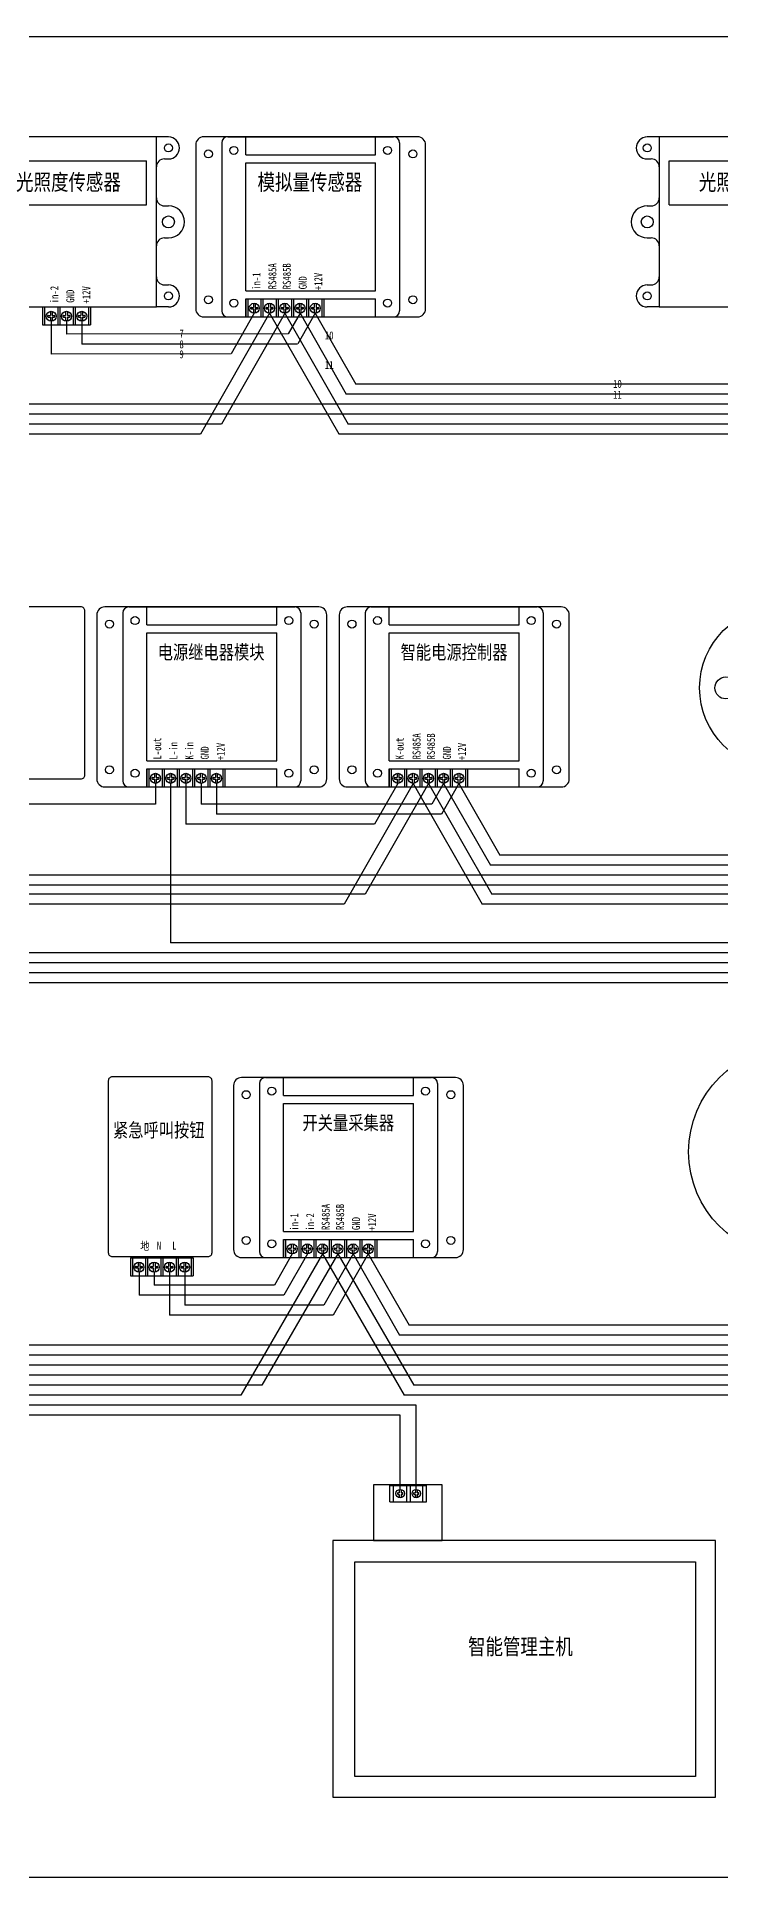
# Model space of a CAD drawing. Extents: x 1266371 to 2543862, y 307832 to 617203.
# Drawn here: x 1270460 to 1270802, y 308114 to 309034 of the extents above; entities that cross this region are included whole.
import ezdxf
from ezdxf.enums import TextEntityAlignment as Align

# ---------------------------------------------------------------- set-up
doc = ezdxf.new("R2010")
doc.units = 0
doc.header["$LTSCALE"] = 1000
doc.header["$MEASUREMENT"] = 0
doc.layers.get('0').update_dxf_attribs({"linetype": 'CONTINUOUS'})
doc.styles.add('-宋体', font='', dxfattribs={"width": 0.8})
doc.styles.get('-宋体').set_extended_font_data('SimSun')

msp = doc.modelspace()

# ---------------------------------------------------------------- linework, layer by layer
for p, q in [((1270525.73, 308984.06), (1270519.73, 308984.06)), ((1270555.34, 308984.09), (1270638.34, 308984.09)), ((1270564.34, 308975.09), (1270564.34, 308984.09)), ((1270629.34, 308975.09), (1270629.34, 308984.09)), ((1270771.16, 308984.06), (1270765.16, 308984.06)), ((1270523.73, 308973.06), (1270525.73, 308973.06)), ((1270552.34, 308981.09), (1270552.34, 308928.61)), ((1270564.34, 308975.09), (1270629.34, 308975.09)), ((1270641.34, 308981.09), (1270641.34, 308922.09)), ((1270765.16, 308973.06), (1270767.16, 308973.06)), ((1270434.73, 308972.06), (1270514.73, 308972.06)), ((1270514.73, 308950.06), (1270514.73, 308972.06)), ((1270564.34, 308907.1), (1270564.34, 308971.09)), ((1270564.34, 308971.09), (1270629.34, 308971.09)), ((1270629.34, 308907.1), (1270629.34, 308971.09)), ((1270776.16, 308972.06), (1270856.16, 308972.06)), ((1270776.16, 308950.06), (1270776.16, 308972.06)), ((1270552.34, 308956.12), (1270552.34, 308897.1)), ((1270641.34, 308955.7), (1270641.34, 308897.1)), ((1270434.73, 308950.06), (1270514.73, 308950.06)), ((1270523.73, 308949.56), (1270525.73, 308949.56)), ((1270765.16, 308949.56), (1270767.16, 308949.56)), ((1270776.16, 308950.06), (1270856.16, 308950.06)), ((1270523.73, 308933.56), (1270525.73, 308933.56)), ((1270765.16, 308933.56), (1270767.16, 308933.56)), ((1270523.73, 308910.06), (1270525.73, 308910.06)), ((1270765.16, 308910.06), (1270767.16, 308910.06)), ((1270564.34, 308907.1), (1270629.34, 308907.1)), ((1270564.34, 308894.09), (1270564.34, 308903.1)), ((1270564.34, 308903.1), (1270629.34, 308903.1)), ((1270564.34, 308903.1), (1270603.44, 308903.1)), ((1270564.34, 308903.1), (1270564.34, 308894.1)), ((1270565.34, 308903.1), (1270565.34, 308894.1)), ((1270568.19, 308900.89), (1270568.19, 308898.81)), ((1270569.09, 308900.89), (1270569.09, 308898.81)), ((1270571.96, 308903.1), (1270571.96, 308894.1)), ((1270572.96, 308903.1), (1270572.96, 308894.1)), ((1270575.81, 308900.89), (1270575.81, 308898.81)), ((1270576.71, 308900.89), (1270576.71, 308898.81)), ((1270579.58, 308903.1), (1270579.58, 308894.1)), ((1270580.58, 308903.1), (1270580.58, 308894.1)), ((1270583.43, 308900.89), (1270583.43, 308898.81)), ((1270584.33, 308900.89), (1270584.33, 308898.81)), ((1270587.2, 308903.1), (1270587.2, 308894.1)), ((1270588.2, 308903.1), (1270588.2, 308894.1)), ((1270591.05, 308900.89), (1270591.05, 308898.81)), ((1270591.95, 308900.89), (1270591.95, 308898.81)), ((1270594.82, 308903.1), (1270594.82, 308894.1)), ((1270595.82, 308903.1), (1270595.82, 308894.1)), ((1270598.67, 308900.89), (1270598.67, 308898.81)), ((1270599.57, 308900.89), (1270599.57, 308898.81)), ((1270602.44, 308903.1), (1270602.44, 308894.1)), ((1270603.44, 308903.1), (1270603.44, 308894.1)), ((1270629.34, 308894.09), (1270629.34, 308903.1)), ((1270462.8, 308899.06), (1270486.66, 308899.06)), ((1270462.8, 308899.06), (1270462.8, 308890.06)), ((1270462.8, 308890.06), (1270486.66, 308890.06)), ((1270463.8, 308899.06), (1270463.8, 308890.06)), ((1270465.64, 308894.77), (1270466.66, 308894.77)), ((1270465.64, 308894), (1270466.66, 308894)), ((1270466.66, 308896.85), (1270466.66, 308894.77)), ((1270466.66, 308894), (1270466.66, 308891.9)), ((1270467.56, 308896.85), (1270467.56, 308894.77)), ((1270467.56, 308894.77), (1270468.57, 308894.77)), ((1270467.56, 308894), (1270467.56, 308891.9)), ((1270467.56, 308894), (1270468.59, 308894)), ((1270470.42, 308899.06), (1270470.42, 308890.06)), ((1270471.42, 308899.06), (1270471.42, 308890.06)), ((1270473.26, 308894.77), (1270474.28, 308894.77)), ((1270473.26, 308894), (1270474.28, 308894)), ((1270474.28, 308896.85), (1270474.28, 308894.77)), ((1270474.28, 308894), (1270474.28, 308891.9)), ((1270475.18, 308896.85), (1270475.18, 308894.77)), ((1270475.18, 308894.77), (1270476.19, 308894.77)), ((1270475.18, 308894), (1270475.18, 308891.9)), ((1270475.18, 308894), (1270476.21, 308894)), ((1270478.04, 308899.06), (1270478.04, 308890.06)), ((1270479.04, 308899.06), (1270479.04, 308890.06)), ((1270480.88, 308894.77), (1270481.9, 308894.77)), ((1270480.88, 308894), (1270481.9, 308894)), ((1270481.9, 308896.85), (1270481.9, 308894.77)), ((1270481.9, 308894), (1270481.9, 308891.9)), ((1270482.8, 308896.85), (1270482.8, 308894.77)), ((1270482.8, 308894.77), (1270483.81, 308894.77)), ((1270482.8, 308894), (1270482.8, 308891.9)), ((1270482.8, 308894), (1270483.83, 308894)), ((1270485.66, 308899.06), (1270485.66, 308890.06)), ((1270486.66, 308899.06), (1270486.66, 308890.06)), ((1270525.73, 308899.06), (1270519.59, 308899.06)), ((1270555.34, 308894.1), (1270638.34, 308894.1)), ((1270564.34, 308894.1), (1270603.44, 308894.1)), ((1270567.17, 308898.81), (1270568.19, 308898.81)), ((1270567.17, 308898.04), (1270568.19, 308898.04)), ((1270568.19, 308898.04), (1270568.19, 308895.94)), ((1270569.09, 308898.81), (1270570.1, 308898.81)), ((1270569.09, 308898.04), (1270569.09, 308895.94)), ((1270569.09, 308898.04), (1270570.12, 308898.04)), ((1270574.79, 308898.81), (1270575.81, 308898.81)), ((1270574.79, 308898.04), (1270575.81, 308898.04)), ((1270575.81, 308898.04), (1270575.81, 308895.94)), ((1270576.71, 308898.81), (1270577.72, 308898.81)), ((1270576.71, 308898.04), (1270576.71, 308895.94)), ((1270576.71, 308898.04), (1270577.74, 308898.04)), ((1270582.41, 308898.81), (1270583.43, 308898.81)), ((1270582.41, 308898.04), (1270583.43, 308898.04)), ((1270583.43, 308898.04), (1270583.43, 308895.94)), ((1270584.33, 308898.81), (1270585.34, 308898.81)), ((1270584.33, 308898.04), (1270584.33, 308895.94)), ((1270584.33, 308898.04), (1270585.36, 308898.04)), ((1270590.03, 308898.81), (1270591.05, 308898.81)), ((1270590.03, 308898.04), (1270591.05, 308898.04)), ((1270591.05, 308898.04), (1270591.05, 308895.94)), ((1270591.95, 308898.81), (1270592.96, 308898.81)), ((1270591.95, 308898.04), (1270591.95, 308895.94)), ((1270591.95, 308898.04), (1270592.98, 308898.04)), ((1270597.65, 308898.81), (1270598.67, 308898.81)), ((1270597.65, 308898.04), (1270598.67, 308898.04)), ((1270598.67, 308898.04), (1270598.67, 308895.94)), ((1270599.57, 308898.81), (1270600.58, 308898.81)), ((1270599.57, 308898.04), (1270599.57, 308895.94)), ((1270599.57, 308898.04), (1270600.6, 308898.04)), ((1270771.16, 308899.06), (1270765.16, 308899.06)), ((1270502.9, 308746.09), (1270502.9, 308693.61)), ((1270505.9, 308749.09), (1270588.9, 308749.09)), ((1270514.9, 308740.09), (1270514.9, 308749.09)), ((1270579.9, 308740.09), (1270579.9, 308749.09)), ((1270591.9, 308746.09), (1270591.9, 308687.09)), ((1270624.17, 308746.09), (1270624.17, 308693.61)), ((1270627.17, 308749.09), (1270710.17, 308749.09)), ((1270636.17, 308740.09), (1270636.17, 308749.09)), ((1270701.17, 308740.09), (1270701.17, 308749.09)), ((1270713.17, 308746.09), (1270713.17, 308687.09)), ((1270514.9, 308740.09), (1270579.9, 308740.09)), ((1270514.9, 308672.09), (1270514.9, 308736.09)), ((1270514.9, 308736.09), (1270579.9, 308736.09)), ((1270579.9, 308672.09), (1270579.9, 308736.09)), ((1270636.17, 308740.09), (1270701.17, 308740.09)), ((1270636.17, 308672.09), (1270636.17, 308736.09)), ((1270636.17, 308736.09), (1270701.17, 308736.09)), ((1270701.17, 308672.09), (1270701.17, 308736.09)), ((1270502.9, 308721.12), (1270502.9, 308662.09)), ((1270591.9, 308720.69), (1270591.9, 308662.09)), ((1270624.17, 308721.12), (1270624.17, 308662.09)), ((1270713.17, 308720.69), (1270713.17, 308662.09)), ((1270514.9, 308672.09), (1270579.9, 308672.09)), ((1270636.17, 308672.09), (1270701.17, 308672.09)), ((1270514.9, 308659.09), (1270514.9, 308668.09)), ((1270514.9, 308668.09), (1270579.9, 308668.09)), ((1270514.9, 308668.09), (1270554, 308668.09)), ((1270514.9, 308668.09), (1270514.9, 308659.09)), ((1270515.9, 308668.09), (1270515.9, 308659.09)), ((1270517.74, 308663.81), (1270518.76, 308663.81)), ((1270517.74, 308663.03), (1270518.76, 308663.03)), ((1270518.76, 308665.88), (1270518.76, 308663.81)), ((1270518.76, 308663.03), (1270518.76, 308660.94)), ((1270519.22, 308660.89), (1270519.22, 308650.52)), ((1270519.66, 308665.88), (1270519.66, 308663.81)), ((1270519.66, 308663.81), (1270520.67, 308663.81)), ((1270519.66, 308663.03), (1270519.66, 308660.93)), ((1270519.66, 308663.03), (1270520.69, 308663.03)), ((1270522.52, 308668.09), (1270522.52, 308659.09)), ((1270523.52, 308668.09), (1270523.52, 308659.09)), ((1270525.36, 308663.81), (1270526.38, 308663.81)), ((1270525.36, 308663.03), (1270526.38, 308663.03)), ((1270526.38, 308665.88), (1270526.38, 308663.81)), ((1270526.38, 308663.03), (1270526.38, 308660.94)), ((1270526.82, 308660.89), (1270526.82, 308581.15)), ((1270527.28, 308665.88), (1270527.28, 308663.81)), ((1270527.28, 308663.81), (1270528.29, 308663.81)), ((1270527.28, 308663.03), (1270527.28, 308660.93)), ((1270527.28, 308663.03), (1270528.31, 308663.03)), ((1270530.14, 308668.09), (1270530.14, 308659.09)), ((1270531.14, 308668.09), (1270531.14, 308659.09)), ((1270532.98, 308663.81), (1270534, 308663.81)), ((1270532.98, 308663.03), (1270534, 308663.03)), ((1270534, 308665.88), (1270534, 308663.81)), ((1270534, 308663.03), (1270534, 308660.94)), ((1270534.9, 308665.88), (1270534.9, 308663.81)), ((1270534.9, 308663.81), (1270535.91, 308663.81)), ((1270534.9, 308663.03), (1270534.9, 308660.93)), ((1270534.9, 308663.03), (1270535.93, 308663.03)), ((1270537.76, 308668.09), (1270537.76, 308659.09)), ((1270538.76, 308668.09), (1270538.76, 308659.09)), ((1270540.6, 308663.81), (1270541.62, 308663.81)), ((1270540.6, 308663.03), (1270541.62, 308663.03)), ((1270541.62, 308665.88), (1270541.62, 308663.81)), ((1270541.62, 308663.03), (1270541.62, 308660.94)), ((1270542.52, 308665.88), (1270542.52, 308663.81)), ((1270542.52, 308663.81), (1270543.53, 308663.81)), ((1270542.52, 308663.03), (1270542.52, 308660.93)), ((1270542.52, 308663.03), (1270543.55, 308663.03)), ((1270545.38, 308668.09), (1270545.38, 308659.09)), ((1270546.38, 308668.09), (1270546.38, 308659.09)), ((1270548.22, 308663.81), (1270549.24, 308663.81)), ((1270548.22, 308663.03), (1270549.24, 308663.03)), ((1270549.24, 308665.88), (1270549.24, 308663.81)), ((1270549.24, 308663.03), (1270549.24, 308660.94)), ((1270550.14, 308665.88), (1270550.14, 308663.81)), ((1270550.14, 308663.81), (1270551.15, 308663.81)), ((1270550.14, 308663.03), (1270550.14, 308660.93)), ((1270550.14, 308663.03), (1270551.17, 308663.03)), ((1270553, 308668.09), (1270553, 308659.09)), ((1270554, 308668.09), (1270554, 308659.09)), ((1270579.9, 308659.09), (1270579.9, 308668.09)), ((1270636.17, 308659.09), (1270636.17, 308668.09)), ((1270636.17, 308668.09), (1270701.17, 308668.09)), ((1270636.17, 308668.09), (1270675.27, 308668.09)), ((1270636.17, 308668.09), (1270636.17, 308659.09)), ((1270637.17, 308668.09), (1270637.17, 308659.09)), ((1270639, 308663.81), (1270640.02, 308663.81)), ((1270639, 308663.03), (1270640.02, 308663.03)), ((1270640.02, 308665.88), (1270640.02, 308663.81)), ((1270640.02, 308663.03), (1270640.02, 308660.94)), ((1270640.92, 308665.88), (1270640.92, 308663.81)), ((1270640.92, 308663.81), (1270641.94, 308663.81)), ((1270640.92, 308663.03), (1270640.92, 308660.93)), ((1270640.92, 308663.03), (1270641.95, 308663.03)), ((1270643.79, 308668.09), (1270643.79, 308659.09)), ((1270644.79, 308668.09), (1270644.79, 308659.09)), ((1270646.62, 308663.81), (1270647.64, 308663.81)), ((1270646.62, 308663.03), (1270647.64, 308663.03)), ((1270647.64, 308665.88), (1270647.64, 308663.81)), ((1270647.64, 308663.03), (1270647.64, 308660.94)), ((1270648.54, 308665.88), (1270648.54, 308663.81)), ((1270648.54, 308663.81), (1270649.56, 308663.81)), ((1270648.54, 308663.03), (1270648.54, 308660.93)), ((1270648.54, 308663.03), (1270649.57, 308663.03)), ((1270651.41, 308668.09), (1270651.41, 308659.09)), ((1270652.41, 308668.09), (1270652.41, 308659.09)), ((1270654.24, 308663.81), (1270655.26, 308663.81)), ((1270654.24, 308663.03), (1270655.26, 308663.03)), ((1270655.26, 308665.88), (1270655.26, 308663.81)), ((1270655.26, 308663.03), (1270655.26, 308660.94)), ((1270656.16, 308665.88), (1270656.16, 308663.81)), ((1270656.16, 308663.81), (1270657.18, 308663.81)), ((1270656.16, 308663.03), (1270656.16, 308660.93)), ((1270656.16, 308663.03), (1270657.19, 308663.03)), ((1270659.03, 308668.09), (1270659.03, 308659.09)), ((1270660.03, 308668.09), (1270660.03, 308659.09)), ((1270661.86, 308663.81), (1270662.88, 308663.81)), ((1270661.86, 308663.03), (1270662.88, 308663.03)), ((1270662.88, 308665.88), (1270662.88, 308663.81)), ((1270662.88, 308663.03), (1270662.88, 308660.94)), ((1270663.78, 308665.88), (1270663.78, 308663.81)), ((1270663.78, 308663.81), (1270664.8, 308663.81)), ((1270663.78, 308663.03), (1270663.78, 308660.93)), ((1270663.78, 308663.03), (1270664.81, 308663.03)), ((1270666.65, 308668.09), (1270666.65, 308659.09)), ((1270667.65, 308668.09), (1270667.65, 308659.09)), ((1270669.48, 308663.81), (1270670.5, 308663.81)), ((1270669.48, 308663.03), (1270670.5, 308663.03)), ((1270670.5, 308665.88), (1270670.5, 308663.81)), ((1270670.5, 308663.03), (1270670.5, 308660.94)), ((1270671.4, 308665.88), (1270671.4, 308663.81)), ((1270671.4, 308663.81), (1270672.42, 308663.81)), ((1270671.4, 308663.03), (1270671.4, 308660.93)), ((1270671.4, 308663.03), (1270672.43, 308663.03)), ((1270674.27, 308668.09), (1270674.27, 308659.09)), ((1270675.27, 308668.09), (1270675.27, 308659.09)), ((1270701.17, 308659.09), (1270701.17, 308668.09)), ((1270505.9, 308659.09), (1270588.9, 308659.09)), ((1270514.9, 308659.09), (1270554, 308659.09)), ((1270627.17, 308659.09), (1270710.17, 308659.09)), ((1270636.17, 308659.09), (1270675.27, 308659.09)), ((1270519.22, 308650.52), (1270449.61, 308650.52)), ((1271070.12, 308581.15), (1270526.82, 308581.15)), ((1271057.03, 308571.15), (1270113.92, 308571.15)), ((1271063.79, 308576.15), (1270441.98, 308576.15)), ((1271050.74, 308566.15), (1270106.28, 308566.15)), ((1271040.74, 308561.15), (1270434.38, 308561.15)), ((1270574.26, 308513.84), (1270657.26, 308513.84)), ((1270583.26, 308504.84), (1270583.26, 308513.83)), ((1270648.26, 308504.84), (1270648.26, 308513.84)), ((1270571.26, 308510.84), (1270571.26, 308458.36)), ((1270583.26, 308504.84), (1270648.26, 308504.84)), ((1270660.26, 308510.84), (1270660.26, 308451.83)), ((1270583.26, 308436.84), (1270583.26, 308500.84)), ((1270583.26, 308500.84), (1270648.26, 308500.84)), ((1270648.26, 308436.84), (1270648.26, 308500.84)), ((1270571.26, 308485.86), (1270571.26, 308426.84)), ((1270660.26, 308485.44), (1270660.26, 308426.84)), ((1270583.26, 308436.84), (1270648.26, 308436.84)), ((1270583.26, 308423.83), (1270583.26, 308432.84)), ((1270583.26, 308432.84), (1270648.26, 308432.84)), ((1270583.26, 308432.84), (1270629.98, 308432.84)), ((1270583.26, 308432.84), (1270583.26, 308423.84)), ((1270583.26, 308432.84), (1270629.98, 308432.84)), ((1270583.26, 308432.84), (1270583.26, 308423.84)), ((1270584.26, 308432.84), (1270584.26, 308423.84)), ((1270584.26, 308432.84), (1270584.26, 308423.84)), ((1270587.11, 308430.63), (1270587.11, 308428.55)), ((1270587.11, 308430.63), (1270587.11, 308428.55)), ((1270588.01, 308430.63), (1270588.01, 308428.55)), ((1270588.01, 308430.63), (1270588.01, 308428.55)), ((1270590.88, 308432.84), (1270590.88, 308423.84)), ((1270590.88, 308432.84), (1270590.88, 308423.84)), ((1270591.88, 308432.84), (1270591.88, 308423.84)), ((1270591.88, 308432.84), (1270591.88, 308423.84)), ((1270594.73, 308430.63), (1270594.73, 308428.55)), ((1270594.73, 308430.63), (1270594.73, 308428.55)), ((1270595.63, 308430.63), (1270595.63, 308428.55)), ((1270595.63, 308430.63), (1270595.63, 308428.55)), ((1270598.5, 308432.84), (1270598.5, 308423.84)), ((1270598.5, 308432.84), (1270598.5, 308423.84)), ((1270599.5, 308432.84), (1270599.5, 308423.84)), ((1270599.5, 308432.84), (1270599.5, 308423.84)), ((1270602.35, 308430.63), (1270602.35, 308428.55)), ((1270602.35, 308430.63), (1270602.35, 308428.55)), ((1270603.25, 308430.63), (1270603.25, 308428.55)), ((1270603.25, 308430.63), (1270603.25, 308428.55)), ((1270606.12, 308432.84), (1270606.12, 308423.84)), ((1270606.12, 308432.84), (1270606.12, 308423.84)), ((1270607.12, 308432.84), (1270607.12, 308423.84)), ((1270607.12, 308432.84), (1270607.12, 308423.84)), ((1270609.97, 308430.63), (1270609.97, 308428.55)), ((1270609.97, 308430.63), (1270609.97, 308428.55)), ((1270610.87, 308430.63), (1270610.87, 308428.55)), ((1270610.87, 308430.63), (1270610.87, 308428.55)), ((1270613.74, 308432.84), (1270613.74, 308423.84)), ((1270613.74, 308432.84), (1270613.74, 308423.84)), ((1270614.74, 308432.84), (1270614.74, 308423.84)), ((1270614.74, 308432.84), (1270614.74, 308423.84)), ((1270617.59, 308430.63), (1270617.59, 308428.55)), ((1270617.59, 308430.63), (1270617.59, 308428.55)), ((1270618.49, 308430.63), (1270618.49, 308428.55)), ((1270618.49, 308430.63), (1270618.49, 308428.55)), ((1270621.36, 308432.84), (1270621.36, 308423.84)), ((1270621.36, 308432.84), (1270621.36, 308423.84)), ((1270622.36, 308432.84), (1270622.36, 308423.84)), ((1270622.36, 308432.84), (1270622.36, 308423.84)), ((1270625.21, 308430.63), (1270625.21, 308428.55)), ((1270625.21, 308430.63), (1270625.21, 308428.55)), ((1270626.11, 308430.63), (1270626.11, 308428.55)), ((1270626.11, 308430.63), (1270626.11, 308428.55)), ((1270628.98, 308432.84), (1270628.98, 308423.84)), ((1270628.98, 308432.84), (1270628.98, 308423.84)), ((1270629.98, 308432.84), (1270629.98, 308423.84)), ((1270629.98, 308432.84), (1270629.98, 308423.84)), ((1270648.26, 308423.83), (1270648.26, 308432.84)), ((1270506.67, 308423.71), (1270538.15, 308423.71)), ((1270506.67, 308423.71), (1270506.67, 308414.71)), ((1270507.67, 308423.71), (1270507.67, 308414.71)), ((1270510.52, 308421.5), (1270510.52, 308419.43)), ((1270511.42, 308421.5), (1270511.42, 308419.43)), ((1270514.29, 308423.71), (1270514.29, 308414.71)), ((1270515.29, 308423.71), (1270515.29, 308414.71)), ((1270518.14, 308421.5), (1270518.14, 308419.43)), ((1270519.04, 308421.5), (1270519.04, 308419.43)), ((1270521.91, 308423.71), (1270521.91, 308414.71)), ((1270522.91, 308423.71), (1270522.91, 308414.71)), ((1270525.76, 308421.5), (1270525.76, 308419.43)), ((1270526.66, 308421.5), (1270526.66, 308419.43)), ((1270529.53, 308423.71), (1270529.53, 308414.71)), ((1270530.53, 308423.71), (1270530.53, 308414.71)), ((1270533.38, 308421.5), (1270533.38, 308419.43)), ((1270534.28, 308421.5), (1270534.28, 308419.43)), ((1270537.15, 308423.71), (1270537.15, 308414.71)), ((1270538.15, 308423.71), (1270538.15, 308414.71)), ((1270574.26, 308423.84), (1270657.26, 308423.84)), ((1270583.26, 308423.84), (1270629.98, 308423.84)), ((1270583.26, 308423.84), (1270629.98, 308423.84)), ((1270586.09, 308427.78), (1270587.11, 308427.78)), ((1270586.09, 308427.78), (1270587.11, 308427.78)), ((1270586.1, 308428.55), (1270587.11, 308428.55)), ((1270586.1, 308428.55), (1270587.11, 308428.55)), ((1270587.11, 308427.78), (1270587.11, 308425.68)), ((1270587.11, 308427.78), (1270587.11, 308425.68)), ((1270588.01, 308428.55), (1270589.03, 308428.55)), ((1270588.01, 308428.55), (1270589.03, 308428.55)), ((1270588.01, 308427.78), (1270588.01, 308425.68)), ((1270588.01, 308427.78), (1270589.04, 308427.78)), ((1270588.01, 308427.78), (1270588.01, 308425.68)), ((1270588.01, 308427.78), (1270589.04, 308427.78)), ((1270593.71, 308427.78), (1270594.73, 308427.78)), ((1270593.71, 308427.78), (1270594.73, 308427.78)), ((1270593.72, 308428.55), (1270594.73, 308428.55)), ((1270593.72, 308428.55), (1270594.73, 308428.55)), ((1270594.73, 308427.78), (1270594.73, 308425.68)), ((1270594.73, 308427.78), (1270594.73, 308425.68)), ((1270595.63, 308428.55), (1270596.65, 308428.55)), ((1270595.63, 308428.55), (1270596.65, 308428.55)), ((1270595.63, 308427.78), (1270595.63, 308425.68)), ((1270595.63, 308427.78), (1270596.66, 308427.78)), ((1270595.63, 308427.78), (1270595.63, 308425.68)), ((1270595.63, 308427.78), (1270596.66, 308427.78)), ((1270601.33, 308427.78), (1270602.35, 308427.78)), ((1270601.33, 308427.78), (1270602.35, 308427.78)), ((1270601.34, 308428.55), (1270602.35, 308428.55)), ((1270601.34, 308428.55), (1270602.35, 308428.55)), ((1270602.35, 308427.78), (1270602.35, 308425.68)), ((1270602.35, 308427.78), (1270602.35, 308425.68)), ((1270603.25, 308428.55), (1270604.27, 308428.55)), ((1270603.25, 308428.55), (1270604.27, 308428.55)), ((1270603.25, 308427.78), (1270603.25, 308425.68)), ((1270603.25, 308427.78), (1270604.28, 308427.78)), ((1270603.25, 308427.78), (1270603.25, 308425.68)), ((1270603.25, 308427.78), (1270604.28, 308427.78)), ((1270608.95, 308427.78), (1270609.97, 308427.78)), ((1270608.95, 308427.78), (1270609.97, 308427.78)), ((1270608.96, 308428.55), (1270609.97, 308428.55)), ((1270608.96, 308428.55), (1270609.97, 308428.55)), ((1270609.97, 308427.78), (1270609.97, 308425.68)), ((1270609.97, 308427.78), (1270609.97, 308425.68)), ((1270610.87, 308428.55), (1270611.89, 308428.55)), ((1270610.87, 308428.55), (1270611.89, 308428.55)), ((1270610.87, 308427.78), (1270610.87, 308425.68)), ((1270610.87, 308427.78), (1270611.9, 308427.78)), ((1270610.87, 308427.78), (1270610.87, 308425.68)), ((1270610.87, 308427.78), (1270611.9, 308427.78)), ((1270616.57, 308427.78), (1270617.59, 308427.78)), ((1270616.57, 308427.78), (1270617.59, 308427.78)), ((1270616.58, 308428.55), (1270617.59, 308428.55)), ((1270616.58, 308428.55), (1270617.59, 308428.55)), ((1270617.59, 308427.78), (1270617.59, 308425.68)), ((1270617.59, 308427.78), (1270617.59, 308425.68)), ((1270618.49, 308428.55), (1270619.51, 308428.55)), ((1270618.49, 308428.55), (1270619.51, 308428.55)), ((1270618.49, 308427.78), (1270618.49, 308425.68)), ((1270618.49, 308427.78), (1270619.52, 308427.78)), ((1270618.49, 308427.78), (1270618.49, 308425.68)), ((1270618.49, 308427.78), (1270619.52, 308427.78)), ((1270624.19, 308427.78), (1270625.21, 308427.78)), ((1270624.19, 308427.78), (1270625.21, 308427.78)), ((1270624.2, 308428.55), (1270625.21, 308428.55)), ((1270624.2, 308428.55), (1270625.21, 308428.55)), ((1270625.21, 308427.78), (1270625.21, 308425.68)), ((1270625.21, 308427.78), (1270625.21, 308425.68)), ((1270626.11, 308428.55), (1270627.13, 308428.55)), ((1270626.11, 308428.55), (1270627.13, 308428.55)), ((1270626.11, 308427.78), (1270626.11, 308425.68)), ((1270626.11, 308427.78), (1270627.14, 308427.78)), ((1270626.11, 308427.78), (1270626.11, 308425.68)), ((1270626.11, 308427.78), (1270627.14, 308427.78)), ((1270506.67, 308414.71), (1270538.15, 308414.71)), ((1270509.5, 308418.65), (1270510.52, 308418.65)), ((1270509.51, 308419.43), (1270510.52, 308419.43)), ((1270510.52, 308418.65), (1270510.52, 308416.56)), ((1270511.42, 308419.43), (1270512.44, 308419.43)), ((1270511.42, 308418.65), (1270511.42, 308416.55)), ((1270511.42, 308418.65), (1270512.45, 308418.65)), ((1270517.12, 308418.65), (1270518.14, 308418.65)), ((1270517.13, 308419.43), (1270518.14, 308419.43)), ((1270518.14, 308418.65), (1270518.14, 308416.56)), ((1270519.04, 308419.43), (1270520.06, 308419.43)), ((1270519.04, 308418.65), (1270519.04, 308416.55)), ((1270519.04, 308418.65), (1270520.07, 308418.65)), ((1270524.74, 308418.65), (1270525.76, 308418.65)), ((1270524.75, 308419.43), (1270525.76, 308419.43)), ((1270525.76, 308418.65), (1270525.76, 308416.56)), ((1270526.66, 308419.43), (1270527.68, 308419.43)), ((1270526.66, 308418.65), (1270526.66, 308416.55)), ((1270526.66, 308418.65), (1270527.69, 308418.65)), ((1270532.36, 308418.65), (1270533.38, 308418.65)), ((1270532.37, 308419.43), (1270533.38, 308419.43)), ((1270533.38, 308418.65), (1270533.38, 308416.56)), ((1270534.28, 308419.43), (1270535.3, 308419.43)), ((1270534.28, 308418.65), (1270534.28, 308416.55)), ((1270534.28, 308418.65), (1270535.31, 308418.65)), ((1270636.39, 308309.97), (1270654.78, 308309.97)), ((1270636.39, 308301.78), (1270636.39, 308309.97)), ((1270636.39, 308301.78), (1270654.78, 308301.78)), ((1270638.24, 308301.78), (1270638.24, 308309.97)), ((1270640.63, 308306.24), (1270641.15, 308306.24)), ((1270640.63, 308305.47), (1270641.15, 308305.47)), ((1270641.15, 308307.93), (1270641.15, 308306.24)), ((1270641.15, 308305.47), (1270641.15, 308303.76)), ((1270642.05, 308307.93), (1270642.05, 308306.24)), ((1270642.05, 308306.24), (1270642.56, 308306.24)), ((1270642.05, 308305.47), (1270642.05, 308303.76)), ((1270642.05, 308305.47), (1270642.58, 308305.47)), ((1270644.96, 308301.78), (1270644.96, 308309.97)), ((1270646.76, 308301.78), (1270646.76, 308309.97)), ((1270648.68, 308306.24), (1270649.2, 308306.24)), ((1270648.68, 308305.47), (1270649.2, 308305.47)), ((1270649.2, 308307.93), (1270649.2, 308306.24)), ((1270649.2, 308305.47), (1270649.2, 308303.76)), ((1270650.1, 308307.93), (1270650.1, 308306.24)), ((1270650.1, 308306.24), (1270650.61, 308306.24)), ((1270650.1, 308305.47), (1270650.1, 308303.76)), ((1270650.1, 308305.47), (1270650.63, 308305.47)), ((1270652.98, 308301.78), (1270652.98, 308309.97)), ((1270654.78, 308301.78), (1270654.78, 308309.97))]:
    msp.add_line(p, q)
at = {"color": 1}
for p, q in [((1270467.09, 308892.48), (1270467.09, 308875.53)), ((1270474.69, 308892.48), (1270474.69, 308885.53)), ((1270482.35, 308892.48), (1270482.35, 308880.53)), ((1270576.28, 308895.9), (1270541.73, 308835.53)), ((1270584.19, 308896.4), (1270552.23, 308840.53)), ((1270568.66, 308895.9), (1270557.02, 308875.57)), ((1270576.28, 308895.9), (1270610.85, 308835.57)), ((1270583.62, 308896.4), (1270615.6, 308840.53)), ((1270591.53, 308895.9), (1270585.62, 308885.57)), ((1270599.13, 308895.9), (1270590.36, 308880.57)), ((1270591.53, 308895.89), (1270614.64, 308855.53)), ((1270599.13, 308895.9), (1270619.39, 308860.53)), ((1270585.62, 308885.57), (1270474.69, 308885.53)), ((1270557.02, 308875.57), (1270467.09, 308875.53)), ((1270590.33, 308880.53), (1270482.35, 308880.53)), ((1271344.18, 308855.53), (1270614.64, 308855.53)), ((1271353.67, 308860.53), (1270619.39, 308860.53)), ((1271325.17, 308845.53), (1270285.87, 308845.53)), ((1271334.57, 308850.53), (1270290.6, 308850.53)), ((1270541.73, 308835.53), (1270276.4, 308835.53)), ((1270552.23, 308840.53), (1270281.11, 308840.53)), ((1270883.15, 308835.53), (1270610.87, 308835.53)), ((1270893.63, 308840.53), (1270615.6, 308840.53)), ((1270534.45, 308660.89), (1270534.45, 308640.54)), ((1270542.08, 308660.89), (1270542.08, 308650.54)), ((1270549.7, 308660.89), (1270549.7, 308645.54)), ((1270648.13, 308660.89), (1270613.58, 308600.54)), ((1270655.73, 308660.89), (1270624.04, 308605.54)), ((1270640.48, 308660.89), (1270628.83, 308640.54)), ((1270648.13, 308660.89), (1270682.67, 308600.54)), ((1270655.73, 308660.89), (1270687.42, 308605.54)), ((1270663.34, 308660.89), (1270657.41, 308650.54)), ((1270670.99, 308660.89), (1270662.2, 308645.54)), ((1270663.34, 308660.89), (1270686.72, 308620.04)), ((1270670.99, 308660.89), (1270691.49, 308625.04)), ((1270657.41, 308650.54), (1270542.08, 308650.54)), ((1270662.2, 308645.54), (1270549.7, 308645.54)), ((1270628.83, 308640.54), (1270534.45, 308640.54)), ((1271334.79, 308625.04), (1270691.49, 308625.04)), ((1271315.68, 308615.04), (1270291.81, 308615.04)), ((1271325.29, 308620.04), (1270686.72, 308620.04)), ((1270624.04, 308605.54), (1270282.03, 308605.54)), ((1271306.29, 308610.04), (1270287.09, 308610.04)), ((1270928.57, 308605.54), (1270687.42, 308605.54)), ((1270613.58, 308600.54), (1270277.26, 308600.54)), ((1270918.12, 308600.54), (1270682.67, 308600.54)), ((1270602.81, 308425.64), (1270561.98, 308355.07)), ((1270610.43, 308425.64), (1270572.5, 308360.07)), ((1270587.6, 308425.64), (1270578.68, 308410.05)), ((1270595.2, 308425.64), (1270583.41, 308405.06)), ((1270602.81, 308425.64), (1270643.63, 308355.07)), ((1270618.06, 308425.64), (1270603.41, 308400.05)), ((1270625.68, 308425.64), (1270608.17, 308395.06)), ((1270610.43, 308425.65), (1270648.37, 308360.07)), ((1270618.06, 308425.64), (1270641.27, 308385.07)), ((1270625.68, 308425.64), (1270646.03, 308390.07)), ((1270511, 308416.51), (1270511, 308405.06)), ((1270518.61, 308416.51), (1270518.61, 308410.06)), ((1270526.21, 308416.51), (1270526.21, 308395.06)), ((1270533.85, 308416.51), (1270533.85, 308400.06)), ((1270583.41, 308405.06), (1270511, 308405.06)), ((1270578.68, 308410.05), (1270518.61, 308410.06)), ((1270608.17, 308395.06), (1270526.21, 308395.06)), ((1270603.41, 308400.05), (1270533.85, 308400.06)), ((1271325.35, 308385.07), (1270641.27, 308385.07)), ((1271334.77, 308390.07), (1270646.03, 308390.07)), ((1271306.41, 308375.07), (1270378.9, 308375.07)), ((1271315.83, 308380.07), (1270383.76, 308380.07)), ((1271296.76, 308370.07), (1270260.71, 308370.07)), ((1271287.34, 308365.07), (1270256, 308365.07)), ((1270572.5, 308360.07), (1270336.8, 308360.07)), ((1270914.42, 308360.07), (1270648.37, 308360.07)), ((1270649.64, 308350.07), (1270298.49, 308350.07)), ((1270561.98, 308355.07), (1270332.04, 308355.07)), ((1270903.91, 308355.07), (1270643.63, 308355.07)), ((1270649.64, 308307.98), (1270649.64, 308350.07)), ((1270641.61, 308345.07), (1270290.86, 308345.07)), ((1270641.61, 308307.98), (1270641.61, 308345.07))]:
    msp.add_line(p, q, dxfattribs=at)
for points in [[(1269956.97, 308114.1), (1271456.97, 308114.1), (1271456.97, 309034.1), (1269956.97, 309034.1)], [(1270429.73, 308899.06), (1270519.73, 308899.06), (1270519.73, 308984.06), (1270429.73, 308984.06)], [(1270771.16, 308899.06), (1270861.16, 308899.06), (1270861.16, 308984.06), (1270771.16, 308984.06)], [(1270628.27, 308282.45), (1270662.55, 308282.45), (1270662.55, 308310.27), (1270628.27, 308310.27)], [(1270607.88, 308154.1), (1270799.34, 308154.1), (1270799.34, 308282.37), (1270607.88, 308282.37)]]:
    msp.add_lwpolyline(points, close=True)
for points in [[(1270543.34, 308894.09), (1270650.34, 308894.09, 0.414214), (1270654.34, 308898.09), (1270654.34, 308980.09, 0.414214), (1270650.34, 308984.09), (1270543.34, 308984.09, 0.414214), (1270539.34, 308980.09), (1270539.34, 308898.09, 0.414214)], [(1270399.93, 308663.11), (1270481.93, 308663.11, 0.414214), (1270483.93, 308665.11), (1270483.93, 308747.11, 0.414214), (1270481.93, 308749.11), (1270399.93, 308749.11, 0.414214), (1270397.93, 308747.11), (1270397.93, 308665.11, 0.414214)], [(1270493.9, 308659.09), (1270600.9, 308659.09, 0.414214), (1270604.9, 308663.09), (1270604.9, 308745.09, 0.414214), (1270600.9, 308749.09), (1270493.9, 308749.09, 0.414214), (1270489.9, 308745.09), (1270489.9, 308663.09, 0.414214)], [(1270615.17, 308659.09), (1270722.17, 308659.09, 0.414214), (1270726.17, 308663.09), (1270726.17, 308745.09, 0.414214), (1270722.17, 308749.09), (1270615.17, 308749.09, 0.414214), (1270611.17, 308745.09), (1270611.17, 308663.09, 0.414214)], [(1270497.65, 308424.33), (1270545.52, 308424.33, 0.414214), (1270547.52, 308426.33), (1270547.52, 308512.19, 0.414214), (1270545.52, 308514.19), (1270497.65, 308514.19, 0.414214), (1270495.65, 308512.19), (1270495.65, 308426.33, 0.414214)], [(1270562.26, 308423.83), (1270669.26, 308423.83, 0.414214), (1270673.26, 308427.83), (1270673.26, 308509.83, 0.414214), (1270669.26, 308513.83), (1270562.26, 308513.83, 0.414214), (1270558.26, 308509.83), (1270558.26, 308427.83, 0.414214)]]:
    msp.add_lwpolyline(points, format="xyb", close=True)
msp.add_lwpolyline([(1270618.85, 308271.8), (1270789.37, 308271.8), (1270789.37, 308164.39), (1270618.85, 308164.39)], close=True, dxfattribs=at)
for centre, radius in [((1270525.73, 308978.56), 2), ((1270545.68, 308975.53), 2), ((1270558.44, 308977.31), 2), ((1270635.33, 308977.31), 2), ((1270648, 308975.53), 2), ((1270765.16, 308978.56), 2), ((1270525.73, 308941.56), 3), ((1270765.16, 308941.56), 3), ((1270525.73, 308904.56), 2), ((1270545.68, 308902.68), 2), ((1270558.44, 308900.99), 2), ((1270568.64, 308898.41), 2.51), ((1270576.26, 308898.41), 2.51), ((1270583.88, 308898.41), 2.51), ((1270591.5, 308898.41), 2.51), ((1270599.12, 308898.41), 2.51), ((1270635.33, 308900.99), 2), ((1270648, 308902.68), 2), ((1270765.16, 308904.56), 2), ((1270467.11, 308894.38), 2.51), ((1270474.73, 308894.38), 2.51), ((1270482.35, 308894.38), 2.51), ((1270509, 308742.3), 2), ((1270585.9, 308742.3), 2), ((1270630.27, 308742.3), 2), ((1270707.17, 308742.3), 2), ((1270496.24, 308740.53), 2), ((1270598.57, 308740.53), 2), ((1270617.51, 308740.53), 2), ((1270719.83, 308740.53), 2), ((1270496.24, 308667.67), 2), ((1270598.57, 308667.67), 2), ((1270617.51, 308667.67), 2), ((1270719.83, 308667.67), 2), ((1270509, 308665.98), 2), ((1270519.21, 308663.41), 2.51), ((1270526.83, 308663.41), 2.51), ((1270534.45, 308663.41), 2.51), ((1270542.07, 308663.41), 2.51), ((1270549.69, 308663.41), 2.51), ((1270585.9, 308665.98), 2), ((1270630.27, 308665.98), 2), ((1270640.48, 308663.41), 2.51), ((1270648.1, 308663.41), 2.51), ((1270655.72, 308663.41), 2.51), ((1270663.34, 308663.41), 2.51), ((1270670.96, 308663.41), 2.51), ((1270707.17, 308665.98), 2), ((1270838.37, 308476.67), 52.5), ((1270564.6, 308505.27), 2), ((1270577.36, 308507.05), 2), ((1270654.26, 308507.05), 2), ((1270666.93, 308505.27), 2), ((1270564.6, 308432.42), 2), ((1270577.36, 308430.73), 2), ((1270587.57, 308428.16), 2.51), ((1270587.57, 308428.16), 2.51), ((1270595.19, 308428.16), 2.51), ((1270595.19, 308428.16), 2.51), ((1270602.81, 308428.16), 2.51), ((1270602.81, 308428.16), 2.51), ((1270610.43, 308428.16), 2.51), ((1270610.43, 308428.16), 2.51), ((1270618.05, 308428.16), 2.51), ((1270618.05, 308428.16), 2.51), ((1270625.67, 308428.16), 2.51), ((1270625.67, 308428.16), 2.51), ((1270654.26, 308430.73), 2), ((1270666.93, 308432.42), 2), ((1270510.98, 308419.03), 2.51), ((1270518.6, 308419.03), 2.51), ((1270526.22, 308419.03), 2.51), ((1270533.84, 308419.03), 2.51), ((1270641.6, 308305.85), 2.13), ((1270649.66, 308305.85), 2.13)]:
    msp.add_circle(centre, radius)
at = {"color": 7}
for centre, radius in [((1270831.85, 308708.62), 40.51), ((1270804.47, 308708.62), 5.49)]:
    msp.add_circle(centre, radius, dxfattribs=at)
for centre, radius, start, end in [((1270525.73, 308978.56), 5.5, 270, 90), ((1270555.34, 308981.09), 3, 90, 180), ((1270638.34, 308981.09), 3, 0, 90), ((1270765.16, 308978.56), 5.5, 90, 270), ((1270523.73, 308969.06), 4, 90, 180), ((1270767.16, 308969.06), 4, 0, 90), ((1270523.73, 308953.56), 4, 180, 270), ((1270525.73, 308941.56), 8, 270, 90), ((1270765.16, 308941.56), 8, 90, 270), ((1270767.16, 308953.56), 4, 270, 0), ((1270523.73, 308929.56), 4, 90, 180), ((1270767.16, 308929.56), 4, 0, 90), ((1270523.73, 308914.06), 4, 180, 270), ((1270525.73, 308904.56), 5.5, 270, 90), ((1270765.16, 308904.56), 5.5, 90, 270), ((1270767.16, 308914.06), 4, 270, 0), ((1270465.63, 308894.39), 0.388, 88.02656, 271.77366), ((1270468.58, 308894.39), 0.388, 268.22634, 91.97344), ((1270473.25, 308894.39), 0.388, 88.02656, 271.77366), ((1270476.2, 308894.39), 0.388, 268.22634, 91.97344), ((1270480.87, 308894.39), 0.388, 88.02656, 271.77366), ((1270483.82, 308894.39), 0.388, 268.22634, 91.97344), ((1270555.34, 308897.1), 3, 180, 270), ((1270567.16, 308898.42), 0.388, 88.02656, 271.77366), ((1270570.12, 308898.42), 0.388, 268.22634, 91.97344), ((1270574.78, 308898.42), 0.388, 88.02656, 271.77366), ((1270577.74, 308898.42), 0.388, 268.22634, 91.97344), ((1270582.4, 308898.42), 0.388, 88.02656, 271.77366), ((1270585.36, 308898.42), 0.388, 268.22634, 91.97344), ((1270590.02, 308898.42), 0.388, 88.02656, 271.77366), ((1270592.98, 308898.42), 0.388, 268.22634, 91.97344), ((1270597.64, 308898.42), 0.388, 88.02656, 271.77366), ((1270600.6, 308898.42), 0.388, 268.22634, 91.97344), ((1270638.34, 308897.1), 3, 270, 0), ((1270505.9, 308746.09), 3, 90, 180), ((1270588.9, 308746.09), 3, 0, 90), ((1270627.17, 308746.09), 3, 90, 180), ((1270710.17, 308746.09), 3, 0, 90), ((1270505.9, 308662.09), 3, 180, 270), ((1270517.73, 308663.42), 0.388, 88.02656, 271.77366), ((1270520.68, 308663.42), 0.388, 268.22634, 91.97344), ((1270525.35, 308663.42), 0.388, 88.02656, 271.77366), ((1270528.3, 308663.42), 0.388, 268.22634, 91.97344), ((1270532.97, 308663.42), 0.388, 88.02656, 271.77366), ((1270535.92, 308663.42), 0.388, 268.22634, 91.97344), ((1270540.59, 308663.42), 0.388, 88.02656, 271.77366), ((1270543.54, 308663.42), 0.388, 268.22634, 91.97344), ((1270548.21, 308663.42), 0.388, 88.02656, 271.77366), ((1270551.16, 308663.42), 0.388, 268.22634, 91.97344), ((1270588.9, 308662.09), 3, 270, 0), ((1270627.17, 308662.09), 3, 180, 270), ((1270638.99, 308663.42), 0.388, 88.02656, 271.77366), ((1270641.95, 308663.42), 0.388, 268.22634, 91.97344), ((1270646.61, 308663.42), 0.388, 88.02656, 271.77366), ((1270649.57, 308663.42), 0.388, 268.22634, 91.97344), ((1270654.23, 308663.42), 0.388, 88.02656, 271.77366), ((1270657.19, 308663.42), 0.388, 268.22634, 91.97344), ((1270661.85, 308663.42), 0.388, 88.02656, 271.77366), ((1270664.81, 308663.42), 0.388, 268.22634, 91.97344), ((1270669.47, 308663.42), 0.388, 88.02656, 271.77366), ((1270672.43, 308663.42), 0.388, 268.22634, 91.97344), ((1270710.17, 308662.09), 3, 270, 0), ((1270574.26, 308510.84), 3, 90, 180), ((1270657.26, 308510.84), 3, 0, 90), ((1270574.26, 308426.84), 3, 180, 270), ((1270586.08, 308428.17), 0.388, 88.02656, 271.77366), ((1270586.08, 308428.17), 0.388, 88.02656, 271.77366), ((1270589.04, 308428.17), 0.388, 268.22634, 91.97344), ((1270589.04, 308428.17), 0.388, 268.22634, 91.97344), ((1270593.7, 308428.17), 0.388, 88.02656, 271.77366), ((1270593.7, 308428.17), 0.388, 88.02656, 271.77366), ((1270596.66, 308428.17), 0.388, 268.22634, 91.97344), ((1270596.66, 308428.17), 0.388, 268.22634, 91.97344), ((1270601.32, 308428.17), 0.388, 88.02656, 271.77366), ((1270601.32, 308428.17), 0.388, 88.02656, 271.77366), ((1270604.28, 308428.17), 0.388, 268.22634, 91.97344), ((1270604.28, 308428.17), 0.388, 268.22634, 91.97344), ((1270608.94, 308428.17), 0.388, 88.02656, 271.77366), ((1270608.94, 308428.17), 0.388, 88.02656, 271.77366), ((1270611.9, 308428.17), 0.388, 268.22634, 91.97344), ((1270611.9, 308428.17), 0.388, 268.22634, 91.97344), ((1270616.56, 308428.17), 0.388, 88.02656, 271.77366), ((1270616.56, 308428.17), 0.388, 88.02656, 271.77366), ((1270619.52, 308428.17), 0.388, 268.22634, 91.97344), ((1270619.52, 308428.17), 0.388, 268.22634, 91.97344), ((1270624.18, 308428.17), 0.388, 88.02656, 271.77366), ((1270624.18, 308428.17), 0.388, 88.02656, 271.77366), ((1270627.14, 308428.17), 0.388, 268.22634, 91.97344), ((1270627.14, 308428.17), 0.388, 268.22634, 91.97344), ((1270657.26, 308426.84), 3, 270, 0), ((1270509.49, 308419.04), 0.388, 88.02656, 271.77366), ((1270512.45, 308419.04), 0.388, 268.22634, 91.97344), ((1270517.11, 308419.04), 0.388, 88.02656, 271.77366), ((1270520.07, 308419.04), 0.388, 268.22634, 91.97344), ((1270524.73, 308419.04), 0.388, 88.02656, 271.77366), ((1270527.69, 308419.04), 0.388, 268.22634, 91.97344), ((1270532.35, 308419.04), 0.388, 88.02656, 271.77366), ((1270535.31, 308419.04), 0.388, 268.22634, 91.97344), ((1270640.62, 308305.86), 0.388, 88.02656, 271.77366), ((1270642.57, 308305.86), 0.388, 268.22634, 91.97344), ((1270648.67, 308305.86), 0.388, 88.02656, 271.77366), ((1270650.63, 308305.86), 0.388, 268.22634, 91.97344)]:
    msp.add_arc(centre, radius, start, end)

# ---------------------------------------------------------------- texts
at = {"style": '-宋体', "width": 0.8}
for s, height, p in [('光照度传感器', 8, (1270475.72, 308961.59)), ('模拟量传感器', 8, (1270596.49, 308961.59)), ('光照度传感器', 8, (1270817.15, 308961.59)), ('8', 4, (1270532.29, 308880.39)), ('7', 4, (1270532.29, 308885.77)), ('10', 4, (1270606.13, 308884.81)), ('9', 4, (1270532.29, 308875.37)), ('11', 4, (1270606.13, 308870.06)), ('10', 4, (1270750.26, 308860.57)), ('11', 4, (1270750.26, 308855.19)), ('电源继电器模块', 7, (1270547.05, 308726.59)), ('智能电源控制器', 7, (1270668.55, 308726.59)), ('开关量采集器', 7, (1270615.64, 308491.34)), ('紧急呼叫按钮', 7, (1270520.89, 308487.7)), ('地', 4, (1270513.91, 308429.83)), ('N', 4, (1270520.98, 308429.83)), ('L', 4, (1270528.68, 308429.83)), ('智能管理主机', 8, (1270701.75, 308229.53))]:
    msp.add_text(s, height=height, dxfattribs=at).set_placement(p, align=Align.MIDDLE)
for s, p in [('RS485A', (1270577.68, 308914.39)), ('RS485B', (1270584.9, 308914.39)), ('in-2', (1270468.53, 308905.22)), ('+12V', (1270484.64, 308905.1)), ('in-1', (1270569.57, 308911.92)), ('GND', (1270592.87, 308911.12)), ('+12V', (1270600.63, 308911.79)), ('GND', (1270476.64, 308904.43)), ('L-out', (1270520.13, 308678.28)), ('L-in', (1270528.11, 308677.17)), ('K-in', (1270536.07, 308677.17)), ('GND', (1270543.87, 308676.12)), ('+12V', (1270551.88, 308676.79)), ('K-out', (1270641.4, 308678.31)), ('RS485A', (1270649.78, 308679.39)), ('RS485B', (1270657, 308679.39)), ('GND', (1270664.96, 308676.12)), ('+12V', (1270672.49, 308676.79)), ('RS485A', (1270604.34, 308444.14)), ('RS485B', (1270611.56, 308444.14)), ('in-1', (1270588.49, 308441.66)), ('in-2', (1270596.46, 308441.66)), ('GND', (1270619.52, 308440.86)), ('+12V', (1270627.53, 308441.54))]:
    msp.add_text(s, height=4, rotation=90, dxfattribs=at).set_placement(p, align=Align.MIDDLE)

doc.saveas('drawing.dxf')
